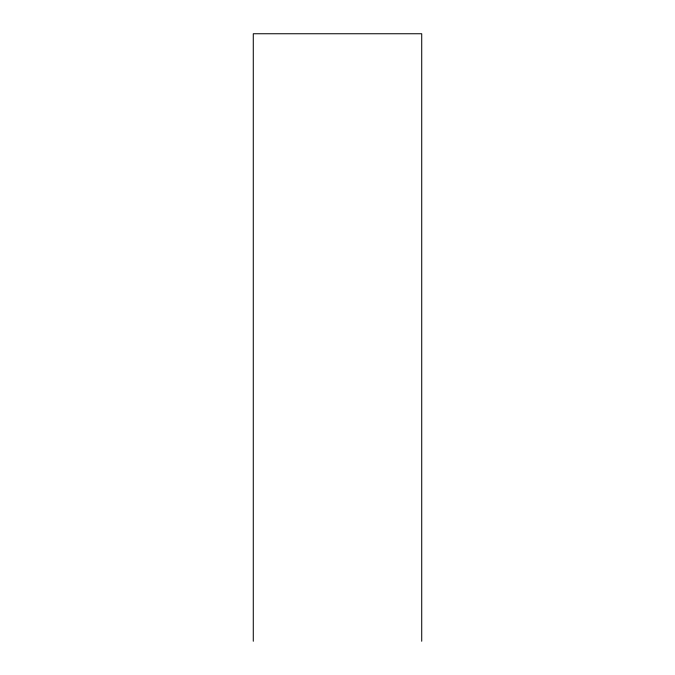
<?xml version="1.0" encoding="UTF-8"?>
<svg xmlns="http://www.w3.org/2000/svg" width="675" height="675" viewBox="0 0 675 675"><rect width="100%" height="100%" fill="white"/><g stroke="black" fill="none" stroke-linecap="round" stroke-linejoin="round"><path stroke-width="1.01" d="M421.723 641.25L421.723 33.75L253.277 33.75L253.277 641.25"/></g></svg>
